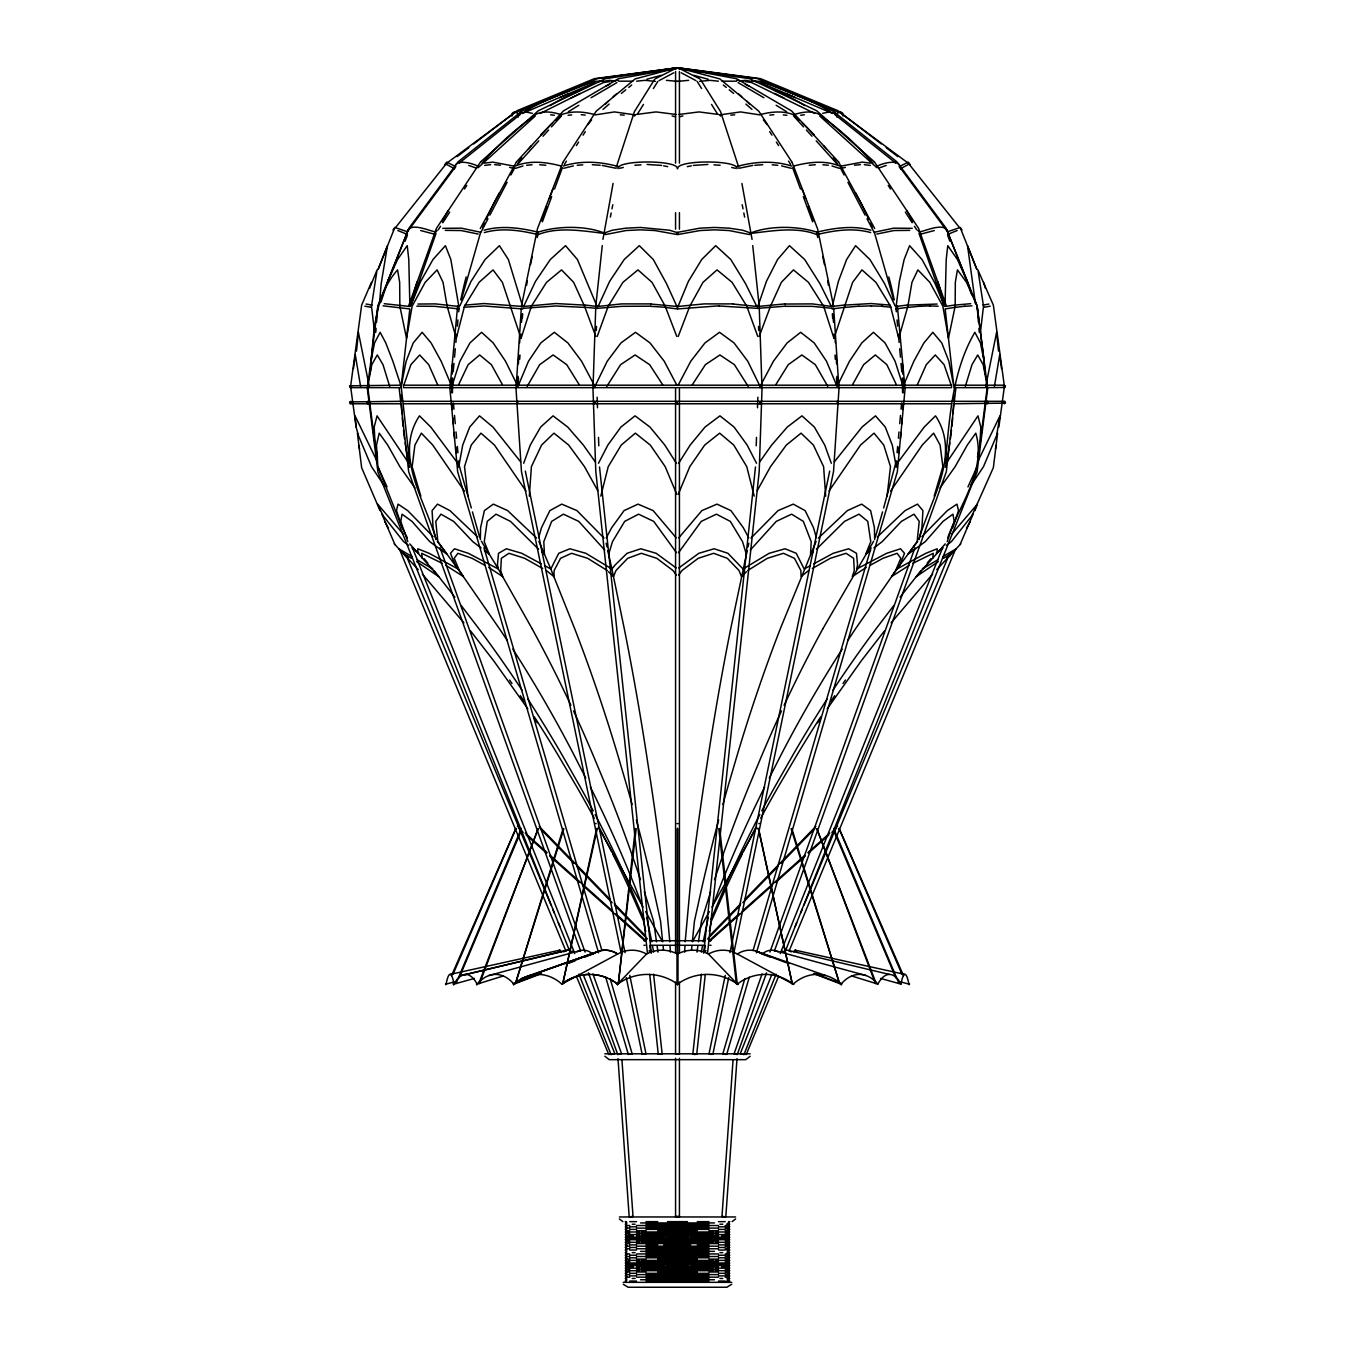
<?xml version="1.0" encoding="UTF-8"?>
<svg xmlns="http://www.w3.org/2000/svg" width="1355" height="1355" viewBox="0 0 1355 1355"><rect width="100%" height="100%" fill="white"/><g stroke="black" fill="none" stroke-linecap="round" stroke-linejoin="round"><path stroke-width="1.5" d="M945.079 303.672L946.213 259.499L947.772 245.678L957.443 259.499L968.097 283.551L971.704 294.713M480.348 539.544L480.585 527.722L484.396 510.615L493.356 504.128L507.651 510.615L536.597 538.071M353.469 368.628L355.315 354.959L360.582 386.412M938.338 561.614L916.285 576.586L937.084 553.297L937.22 548.775L925.871 553.297L896.925 569.015L855.513 628.805A1282.609 1110.778 -90 0 0 847.705 640.593M595.048 386.412L594.913 387.649L594.201 386.412M595.726 308.093L592.982 388.75L595.793 471.472L634.868 835.95M755.48 466.984L703.668 953.192M756.209 445.829L756.496 437.377M757.496 407.77L757.868 397.201M684.631 952.108L684.969 945.926M685.19 941.793L690.085 887.677A1233.152 319.17 90 0 1 703.533 787.052L708.513 754.43A1282.609 331.958 90 0 1 730.701 628.805L747.198 550.604M977.497 457.092L979.868 445.067L980.8 427.062L977.971 415.85L946.112 463.427M370.084 373.811C373.828 338.208 372.439 298.371 397.557 269.899L399.674 282.314L399.844 306.179L406.534 338.327L412.14 306.179L425.182 282.314L437.106 269.899L443.034 282.314L447.133 306.179L456.262 338.327L464.511 306.179L479.111 282.314L493.034 269.899L502.366 282.314L519.778 334.533M518.22 382.229L518.491 378.045M519.71 359.227L519.981 355.044M521.319 334.245L521.065 338.327L531.397 306.179L546.556 282.314L561.546 269.899L573.639 282.314L584.479 306.179L595.81 336.43M522.369 317.934L522.64 313.852M947.67 537.85C959.899 504.5 986.491 470.168 975.786 433.16L967.301 445.067L955.156 466.645L939.997 487.952M521.336 307.975L516.018 388.75L521.472 471.591L621.115 952.751M664.458 1237.149L625.197 1237.149M664.458 1265.553L625.197 1265.553M529.314 496.133L531.397 466.645L541.594 445.067L553.941 433.16L568.677 445.067L584.479 466.645L597.741 490.612M737.001 1058.678L725.823 1216.722L724.4 1216.705L721.978 1216.451L733.055 1059.932M375.758 332.297L376.08 328.283M376.571 322.253L377.859 306.179M379.451 303.706L381.195 283.551L387.462 245.678L378.062 269.526L394.102 229.351M597.555 308.381L584.361 307.246M584.598 305.112L555.804 303.537L522.928 306.518M452.435 392.628L452.638 378.045M453.197 371.778L453.976 363.411M454.535 357.144L455.297 348.777M455.873 342.51L456.635 334.245M457.38 326.081L457.939 319.966M458.684 311.802L459.057 307.737M883.68 507.973L896.333 460.954M897.078 452.672L897.654 446.473M898.399 438.19L898.975 431.974M899.737 423.692L900.482 415.409M901.058 409.193L901.617 402.977M902.566 392.628L902.362 378.045M457.651 305.807L449.928 388.75L457.651 471.692L598.588 952.87M843.081 116.056C844.317 112.634 839.71 110.466 837.441 113.312M996.687 435.074L999.956 415.85L977.819 461.462M971.925 515.747L993.351 467.712L997.602 433.16L983.51 466.645L970.739 485.734M691.507 950.041L691.914 945.926M692.337 941.793L694.438 921.18L701.822 887.677A1233.152 616.576 90 0 1 718.624 820.097M932.765 558.294L933.29 553.297L912.66 563.375M595.793 306.027L602.264 245.611M602.941 239.361L613.087 183.45M705.278 974.448L696.741 1054.173L694.793 1054.495L692.862 1053.936L701.416 974.177M707.53 953.463L719.674 840.151M720.132 835.95L759.207 471.472L762.018 388.75L759.274 308.093M409.735 309.77L401.165 386.412L409.735 463.037M636.189 828.701L618.337 983.696L635.326 828.532M945.265 463.037C949.635 418.475 951.803 371.964 974.855 332.297L980.444 342.934L984.12 361.226L984.916 373.811M955.783 388.75L946.315 471.777L774.416 950.956M887.068 496.133L890.489 466.645L883.782 445.067L874.043 433.16L860.527 445.067L829.074 490.933M980.427 332.297L983.51 306.179L977.92 269.899L993.351 305.112L1004.411 386.412L998.872 427.062M979.868 445.067L987.321 386.412L983.205 364.681L977.717 354.959L971.992 364.681L965.319 386.412M377.639 307.754L367.341 388.75L377.91 471.828L569.49 950.668M896.214 305.705L899.364 281.366L904.158 259.499L909.595 245.678L921.993 259.499L935.102 283.551L944.283 305.874M881.224 143.884L838.017 110.72L760.595 78.658L677.754 67.75L594.405 78.658L516.983 110.72L473.776 143.884M576.824 951.921A33.469 20.376 90 0 1 592.829 954.056A33.469 26.558 90 0 1 617.626 954.056A33.469 30.928 -90 0 1 646.504 954.056A33.469 33.181 -90 0 1 677.5 954.056A33.469 33.181 -90 0 1 708.496 954.056A33.469 30.928 -90 0 1 737.374 954.056L793.793 984.492L793.082 984.001A51.913 47.967 -90 0 0 737.374 984.103A51.913 51.473 -90 0 0 677.5 984.103A51.913 51.473 -90 0 0 617.626 984.103A51.913 47.967 90 0 0 561.834 984.103A51.913 41.192 90 0 0 513.918 984.103A51.913 31.605 90 0 0 477.146 984.103A51.913 19.868 90 0 0 454.044 984.103A51.913 6.775 90 0 0 446.151 984.103L454.281 981.918M696.995 952.108L697.893 945.926M698.486 941.793L701.45 921.18L710.664 891.624M994.418 386.412L999.685 354.959L1001.531 368.628M518.118 403.146L517.017 402.537L518.05 401.47M760.799 386.412L760.087 387.649L759.952 386.412M701.382 952.108L702.483 945.926M703.211 941.793L708.343 917.233M471.32 507.973L459.057 465.104L462.716 445.067L469.711 427.062L479.501 415.85L492.966 427.062L520.574 461.767M720.386 116.056L720.335 114.904M841.557 983.764L841.37 984.729L841.557 983.764L814.338 973.398M704.143 952.108L705.362 945.926M616.39 166.902L634.462 111.567L654.431 79.589M610.36 217.088L611.173 212.955M611.986 208.839L612.816 204.707M370.88 361.226L374.556 342.934L380.145 332.297L385.769 342.934L392.865 361.226L401.165 386.412L406.144 361.226L413.241 342.934L422.167 332.297L431.093 342.934L441.137 361.226L451.046 384.481M537.241 237.515L538.071 233.399M709.275 931.495L711.375 921.18L726.145 887.677A1233.152 1233.152 0 0 1 742.421 853.667M521.472 305.908L537.461 228.724L562.884 162.431M728.736 977.616L712.849 1054.292L709.935 1054.292L709.004 1053.834L725.247 975.363M729.955 952.65L829.683 471.083M733.885 952.751L833.528 471.591L838.982 388.75L833.664 307.975M985.729 386.412L996.602 332.297L998.5 351.064M597.284 828.701L562.765 983.611L596.657 828.447M948.094 233.483C947.043 221.339 927.769 230.096 919.96 231.857M748.011 546.912L748.841 543.22M961.999 229.977L960.187 227.454L947.738 231.688M678.008 823.62L676.992 823.62M910.391 164.87L908.307 162.126L899.11 166.682M596.2 823.62L595.523 823.417M832.461 305.705L838.372 281.366L846.638 259.499L855.598 245.678L869.893 259.499L884.527 283.551L895.062 305.874M995.434 448.996L996.433 445.067M600.79 496.133L608.243 466.645L621.234 445.067L635.36 433.16L650.298 445.067L665.203 466.645L676.738 494.287M909.256 984.729L909.51 983.764M461.361 299.692L480.314 233.399L487.969 218.782M875.228 537.562L882.562 511.919M538.663 537.579L541.492 527.722L549.876 510.615L561.749 504.128L576.959 510.615L603.991 538.071M749.281 977.226L726.687 1054.393L723.79 1054.173L722.859 1053.733L744.793 978.852M753.092 950.516L871.045 547.776M756.412 952.87L897.349 471.692L905.072 388.75L897.349 305.807M934.171 496.133L942.86 466.645L940.099 445.067L933.646 433.16L922.247 445.067L890.54 491.221M650.722 304.045L677.652 306.518M597.013 308.381L621.691 306.332L650.688 306.179M608.632 554.28L612.46 541.678L624.672 521.387L638.578 514.172L653.737 521.387L676.484 552.705M563.866 828.701L515.442 983.611L563.172 828.447M369.576 288.276L377.08 269.899L371.49 306.179L374.573 332.297M451.859 386.412L459.921 361.226L469.948 342.934L481.567 332.297L493.203 342.934L505.5 361.226L517.949 386.412L528.501 361.226L540.797 342.934L554.331 332.297L567.88 342.934L581.583 361.226L593.964 384.617M380.958 302.08L387.767 281.366L407.703 231.4L455.195 167.19M952.768 527.722L958.527 510.615L956.969 504.128L947.297 510.615L921.925 536.58M758.089 305.84L766.422 281.366L777.584 259.499L789.457 245.678L804.667 259.499L819.86 283.551L831.038 305.874M835.222 334.533L852.634 282.314L861.966 269.899L875.889 282.314L890.489 306.179L898.738 338.327L907.867 306.179L911.966 282.314L917.894 269.899L929.818 282.314L942.86 306.179L948.466 338.327L955.156 306.179L955.326 282.314L957.443 269.899L966.538 282.314L977.141 306.179L984.12 361.226M403.4 386.412L410.887 364.681L419.694 354.959L428.722 364.681L437.58 384.6M947.196 541.678L954.225 521.387L952.955 514.172L943.012 521.387L925.211 541.678L907.935 554.28L917.132 541.678L919.232 521.387L914.032 514.172L901.397 521.387L882.156 541.678L873.907 547.979M411.327 303.825L436.005 233.399M408.685 305.722L436.429 228.368L480.585 161.922M766.557 972.856L737.289 1054.461L734.037 1053.936L762.069 973.974M769.945 952.074L914.998 547.657M523.691 463.274L530.262 445.067L540.645 427.062L553.043 415.85L567.728 427.062L583.344 445.067L595.184 461.767M597.216 336.43L608.243 306.179L622.927 282.314L637.951 269.899L651.992 282.314L665.203 306.179L676.772 336.43M542.373 221.797L551.671 196.661M554.534 188.938L562.41 167.681M759.19 336.43L770.521 306.179L781.361 282.314L793.454 269.899L808.444 282.314L823.603 306.179L833.935 338.327L833.681 334.245M974.973 510.615L977.395 504.128L952.074 533.633M478.84 983.459L538.172 828.701L479.551 983.611M712.103 907.393L719.624 887.677A1233.152 1067.943 90 0 1 764.627 787.052M960.051 544.625L973.093 514.172L951.362 541.678L946.315 545.455M678.228 336.43L689.797 306.179L703.008 282.314L717.049 269.899L732.073 282.314L746.757 306.179L757.784 336.43M405.077 241.224L407.381 235.347M377.91 305.671L408.871 228.267L458.142 161.787L522.454 110.72L597.25 78.658L677.263 67.75L757.75 78.658L832.648 110.788L896.858 161.787L946.129 228.267L977.091 305.671M776.11 974.177L743.963 1054.495L740.237 1053.665L771.571 975.16M780.192 953.598L942.64 547.589M785.51 950.668L977.091 471.828L987.66 388.75L977.361 307.754M410.717 305.84L420.66 281.366L433.007 259.499L445.405 245.678L450.842 259.499L458.701 305.722M795.063 926.6L796.689 922.704M800.72 912.931L802.346 909.019M803.972 905.106L947.213 559.276M778.566 976.447L746.232 1054.512L743.404 1053.834M789.084 951.075L955.614 549.029M678.262 494.287L689.797 466.645L704.702 445.067L719.64 433.16L733.766 445.067L746.757 466.645L754.21 496.133M456.042 983.459L521.336 828.447M459.142 977.887L521.252 830.717M903.954 384.481L913.863 361.226L923.907 342.934L932.833 332.297L941.759 342.934L948.856 361.226L953.835 386.412L945.265 309.77M711.019 919.317L724.485 887.677M371.422 282.314L361.65 305.112L350.589 386.412L356.128 427.062L358.313 435.074M816.116 541.39L780.277 628.805A1282.609 641.305 -90 0 0 737.408 754.413L727.804 787.052A1233.152 616.576 90 0 0 722.876 804.48M451.52 975.617L515.832 828.447M453.129 974.025L516.018 828.532M917.42 384.6L926.278 364.681L935.306 354.959L944.113 364.681L951.6 386.412M387.767 281.366L397.557 259.499L407.228 245.678L408.787 259.499L409.871 305.722M967.944 486.919L977.141 466.645M459.904 305.84L471.049 281.366L485.107 259.499L499.402 245.678L508.362 259.499L522.454 305.722M598.402 305.84L609.631 281.366L624.215 259.499L639.323 245.678L653.279 259.499L666.474 283.551L677.5 307.737L688.391 281.366L701.721 259.499L715.677 245.678L730.785 259.499L745.487 283.551L756.53 305.874M523.928 305.84L535.496 281.366L550.333 259.499L565.543 245.678L577.416 259.499L596.827 305.874M458.668 384.6L468.136 364.681L479.67 354.959L491.391 364.681L502.4 384.6M595.793 384.617L607.243 361.226L620.963 342.934L635.495 332.297L650.027 342.934L664.221 361.226L676.552 384.617M677.652 308.94L719.099 305.824M598.487 463.274L607.853 445.067L620.912 427.062L635.055 415.85L649.977 427.062L664.814 445.067L676.45 463.427M769.234 778.143L781.276 754.43A1282.609 1110.778 -90 0 1 842.2 649.079M489.883 215.14L507.092 182.281M510.903 174.981L514.731 167.681M678.449 384.617L690.779 361.226L704.973 342.934L719.505 332.297L734.037 342.934L747.757 361.226L759.207 384.617M761.036 384.617L773.417 361.226L787.12 342.934L800.67 332.297L814.203 342.934L826.499 361.226L837.051 386.412L849.5 361.226L861.797 342.934L873.433 332.297L885.052 342.934L895.079 361.226L903.141 386.412M653.584 974.177L662.138 1053.936L658.259 1054.173L659.224 1053.733M606.244 537.85L611.681 527.722L624.062 510.615L638.019 504.128L653.127 510.615L676.23 537.85M480.297 228.521L516.306 162.143M629.753 975.363L645.996 1053.834L642.151 1054.292L643.1 1053.834M852.6 384.6L863.609 364.681L875.33 354.959L886.864 364.681L896.333 384.6M757.259 490.612L770.521 466.645L786.323 445.067L801.059 433.16L813.407 445.067L823.603 466.645L825.686 496.133M679.431 982.104L679.431 1054.055L675.569 1054.055L676.992 1053.614M836.95 401.47L837.983 402.537L836.882 403.146M692.862 941.031L709.343 911.644M712.442 906.122L756.734 827.143M822.841 628.805L873.653 541.187M966.522 528.145L970.366 521.387M527.18 386.412L539.663 364.681L553.145 354.959L566.746 364.681L579.229 384.752M736.341 983.611L737.188 983.459L736.341 983.611L718.811 828.701M564.425 164.395L566.441 161.11M775.771 384.752L788.254 364.681L801.855 354.959L815.337 364.681L827.82 386.412M637.951 113.244L643.473 104.42M653.398 88.532L657.802 81.469M610.207 978.852L632.141 1053.733L628.313 1054.393L629.262 1053.936M606.803 386.412L620.573 364.681L635.088 354.959L649.638 364.681L662.68 384.752M678.55 463.427L690.186 445.067L705.023 427.062L719.945 415.85L734.088 427.062L747.147 445.067L756.513 463.274M678.516 552.705L701.263 521.387L716.422 514.172L730.328 521.387L742.54 541.678L746.368 554.28M438.275 229.842L440.561 226.285M442.831 222.728L449.674 212.074M464.477 188.989L466.764 185.432M576.383 145.578L578.619 142.106M583.073 135.144L585.309 131.672M692.32 384.752L705.362 364.681L719.912 354.959L734.427 364.681L748.197 386.412M563.019 162.143L596.2 111.212L635.156 78.912L676.941 67.818M677.28 168.664C678.635 159.856 616.864 159.67 617.948 168.664M817.743 722.74L821.282 717.523M827.194 708.851L861.238 660.901L884.409 630.973M759.816 461.767L771.656 445.067L787.272 427.062L801.957 415.85L814.355 427.062L824.738 445.067L831.309 463.274M757.987 308.381L719.014 305.976M897.129 463.427L924.212 427.062L935.526 415.85C961.627 455.212 929.615 500.757 918.961 539.544L921.925 527.722L922.924 510.615L917.487 504.128L905.072 510.615L877.379 536.919M784.952 304.045L812.255 303.893L832.072 306.518M757.445 308.381L785.307 306.179M834.426 461.767L862.034 427.062L875.499 415.85L885.289 427.062L892.284 445.067L895.943 465.104M781.886 950.685L781.987 951.159M678.635 575.062L682.039 570.489L698.232 558.294L713.645 553.297L727.296 558.294L739 570.489L741.473 576.586L746.503 571.708M893.86 605.465L876.041 628.805A1282.609 1238.91 -90 0 0 832.766 690.474M678.77 537.85L701.873 510.615L716.981 504.128L730.938 510.615L743.319 527.722L748.756 537.85M917.742 541.187L896.925 569.015L899.94 564.781L904.513 553.297L900.516 548.775L886.678 553.297L856.648 569.015L857.546 564.781L856.479 553.297L848.637 548.775L833.223 553.297L813.745 563.832M900.093 597.149L921.044 570.54M370.118 403.146L369.271 403.773L370.322 403.146M395.406 227.725L446.625 163.278L514.223 113.109L592.982 81.571M592.931 973.974L621.505 1053.665L617.711 1054.461L618.642 1054.055M891.099 622.843L932.647 574.08M927.142 563.121L930.834 558.7M937.084 553.297L945.248 543.88M517.102 164.937L538.782 140.852M634.665 114.904L634.614 116.056M832.715 308.381L812.17 306.332L785.206 306.332M434.938 232.891L437.14 230.435M542.999 136.211L548.64 130.012M551.468 126.913L561.326 116.056M751.009 538.071L778.041 510.615L793.251 504.128L805.124 510.615L813.508 527.722L816.337 537.579M516.424 161.922L563.409 110.958L618.405 78.725L676.975 68.309A1.931 0.965 -81.4 0 1 678.33 68.309A1.931 1.355 79.5 0 0 676.416 68.309A1.931 1.66 -75.2 0 1 679.007 68.699A1.931 1.846 63 0 0 675.857 68.699M936.796 569.625L960.729 543.88M750.28 550.079L776.263 521.387L791.591 514.172L803.346 521.387L811.205 541.678L810.544 554.28L813.474 551.756M947.314 558.294L951.989 553.297L943.503 558.294M737.052 168.664C738.136 159.67 676.365 159.856 677.72 168.664M646.504 954.056L617.626 984.103A51.913 47.967 -90 0 0 610.8 979.699M664.306 1224.869L664.373 1223.667M664.373 1227.376L664.373 1226.258M664.373 1228.833L664.373 1229.95M664.373 1231.424L664.373 1232.542M664.373 1233.998L664.373 1235.116M664.373 1241.756L664.373 1242.874M664.373 1244.33L664.373 1245.448M664.373 1246.922L664.373 1248.04M664.306 1250.699L664.373 1249.496M664.373 1253.206L664.373 1252.088M664.373 1254.662L664.373 1255.78M664.373 1257.254L664.373 1258.372M664.373 1259.828L664.373 1260.946M664.373 1267.586L664.373 1268.703M664.373 1270.16L664.373 1271.278M664.373 1272.735L664.373 1273.869M664.306 1276.529L664.373 1275.326M664.373 1279.018L664.373 1277.901M664.373 1280.492L664.373 1281.61M727.076 1224.784L727.076 1223.667M727.076 1227.376L727.076 1226.258M727.076 1229.95L727.076 1228.833M727.076 1242.874L726.771 1241.671M727.076 1245.448L726.771 1244.246M727.076 1248.04L727.076 1246.922M727.076 1250.614L727.076 1249.496M727.076 1253.206L727.076 1252.088M727.076 1255.78L727.076 1254.662M727.076 1258.372L727.076 1257.254M727.076 1268.703L726.771 1267.484M727.076 1271.278L726.771 1270.075M727.076 1273.869L727.076 1272.735M727.076 1276.444L727.076 1275.326M727.076 1279.018L727.076 1277.901M727.076 1281.61L727.076 1280.492M709.834 935.509L740.745 903.683M745.165 899.127L815.829 826.398M707.53 939.032L739.915 905.699M742.862 902.667L778.193 866.302M781.141 863.271L814.999 828.413M351.639 387.039L349.98 387.479L349.539 385.802L401.165 385.193M351.639 403.146L349.98 403.604L349.539 401.927L401.165 401.317M1003.361 401.927L1005.02 401.47L1005.461 403.146L953.835 403.773M722.859 1053.733L724.298 1053.665M368.729 403.146C366.07 405.687 366.07 399.386 368.729 401.927M986.271 401.927C988.93 399.386 988.93 405.687 986.271 403.146M898.958 983.459L833.664 828.447M844.622 305.112L871.096 303.537L889.998 305.112M832.122 308.94L845.164 307.246M818.403 538.071L847.349 510.615L861.645 504.128L870.604 510.615L874.415 527.722L874.653 539.544M520.388 113.159L517.695 115.48L518.254 117.055M478.146 167.681L535.225 116.056M709.444 940.37L739.136 913.897M742.269 911.119L804.785 855.378M807.919 852.6L829.802 833.088M834.494 828.904L837.61 826.127M709.952 940.946L772.486 885.221M775.602 882.427L805.31 855.954M808.427 853.176L828.752 835.053M831.868 832.275L836.56 828.091M513.443 983.764L513.63 984.729L513.443 983.764L540.662 973.398M480.703 161.787L538.274 110.788L605.312 78.725L677.28 67.75M757.716 828.701L758.58 828.532L792.235 983.611L758.343 828.447M791.557 983.611L792.421 983.459M603.009 109.399L609.123 104.081M816.388 549.232L844.521 521.387L859.002 514.172L867.776 521.387L870.757 541.678L865.659 554.28L870.604 550.503M927.159 564.781L922.23 569.015L938.168 559.564M836.746 117.055L837.305 115.48L834.612 113.159M650.637 306.332L665.254 307.246M621.352 93.427L625.79 89.82M628.737 87.414L631.701 85.009M678.804 567.965L698.841 553.297L714.187 548.775L727.923 553.297L743.082 569.015L769.166 553.297L785.07 548.775L796.249 553.297L804.176 569.015L810.409 565.628M808.715 570.489L801.093 576.586L800.856 570.489L794.453 558.294L783.444 553.297L767.37 558.294L747.774 570.489M459.362 162.956L520.439 114.328M900.465 168.664C900.736 158.247 883.07 162.956 877.125 166.191M947.094 557.125L956.207 548.775L943.148 556.431M750.145 1056.256L745.775 1059.661L609.225 1059.661L604.855 1056.256M732.123 1221.651L735.613 1218.924M457.143 156.638L468.779 147.712M733.207 304.045L757.581 306.518M936.203 553.026L942.945 547.979M578.89 974.177L611.037 1054.495L611.969 1054.173M611.105 1054.512L614.814 1053.614L583.429 975.16M900.567 168.664L908.46 164.446M791.134 828.701L839.558 983.611L791.828 828.447M568.338 111.737L578.839 105.284M591.085 97.746L616.915 82.604M679.431 1058.289L679.431 1216.587L675.569 1216.587L676.992 1216.451M731.734 1284.286L726.856 1287.25L628.144 1287.25L623.266 1284.286M845.029 307.399L858.968 306.179M649.062 950.685L649.553 951.413M909.103 565.408L891.59 576.586L895.689 570.489L900.804 558.294L897.145 553.297L882.952 558.294L869.978 565.408M678.787 1252.223L683.953 1249.259M812.323 568.456L830.378 558.294L846.045 553.297L853.633 558.294L854.294 570.489L852.295 576.586L866.268 567.44M659.021 80.639L673.808 72.78M534.531 115.056C542.068 110.483 551.891 111.72 559.886 114.328M655.075 78.912L676.501 68.004M875.449 983.611L816.828 828.701L876.16 983.459M570.862 98.153L603.297 82.604L609.869 81.571M540.323 113.413L580.245 93.427M907.46 305.112L937.084 304.045M896.095 308.94L908.29 307.246M559.734 97.628L594.726 82.604M838.982 828.532L901.871 974.025M522.369 113.481L569.032 93.427M947.518 234.432L957.155 230.536M858.697 306.332L871.519 305.824M617.999 1058.678L629.177 1216.722L630.6 1216.705L633.022 1216.451L621.945 1059.932M907.986 307.399L920.248 306.179M565.95 963.778L599.012 951.176M513.918 984.103L541.526 973.584M569.151 963.066L575.062 960.814M584.937 957.053L592.829 954.056A33.469 26.558 -90 0 1 596.776 951.921L521.302 978.801L600.942 950.617L529.415 975.515M560.682 115.056C571.166 110.585 583.361 111.55 594.1 114.464M878.514 168.189L886.221 165.412M795.114 114.328C803.109 111.72 812.932 110.483 820.469 115.056M537.867 232.23C558.48 225.455 587.24 225.692 605.363 233.483C585.377 231.468 559.446 226.133 538.274 234.55M736.663 166.58C754.549 161.516 773.942 160.364 791.811 166.072M954.631 305.112L970.756 303.689M945.163 308.94L955.665 307.246M562.579 983.459L563.443 983.611M871.146 305.976L882.325 306.179M919.859 306.332L930.343 305.824M442.78 228.334L461.31 228.165L480.585 232.23M515.29 166.072C529.991 160.009 546.421 162.075 561.377 166.072M515.645 168.308L522.979 165.988M919.622 234.432L934.306 230.536M477.146 984.103L503.332 975.956M955.241 307.399L964.997 306.179M595.082 114.904L614.493 111.923L635.292 114.904M822.688 113.312L829.633 111.923L835.239 113.312M760.9 114.464C771.639 111.55 783.834 110.585 794.318 115.056M938.168 306.179L929.869 305.976M971.942 305.824L964.489 306.332M454.044 984.103L474.385 978.429M726.771 1232.627L727.076 1231.424M726.771 1235.201L727.076 1233.998M726.771 1261.031L727.076 1259.828M646.894 79.234L661.172 75.304M982.9 305.112L988.896 304.045M984.103 307.246L990.132 306.179M489.036 975.515L580.025 950.617M1003.801 385.362L1005.461 385.802L1005.02 387.479L987.456 387.649M890.963 307.246L881.868 306.332M626.806 1223.497L625.841 1222.938L626.806 1222.379M626.806 1226.089L625.841 1225.53L626.806 1224.954M626.806 1228.663L625.841 1228.104L626.806 1227.545M626.806 1231.238L625.841 1230.679L626.806 1230.12M626.806 1233.829L625.841 1233.27L626.806 1232.711M626.806 1236.404L625.841 1235.845L626.806 1235.286M626.806 1238.995L625.841 1238.436L626.806 1237.877M626.806 1241.57L625.841 1241.011L626.806 1240.452M626.806 1244.161L625.841 1243.602L626.806 1243.043M626.806 1246.736L625.841 1246.177L626.806 1245.618M626.806 1249.327L625.841 1248.768L626.806 1248.209M728.194 1222.379L729.159 1222.938L728.194 1223.497M626.806 1251.901L625.841 1251.342L626.806 1250.784M728.194 1224.954L729.159 1225.53L728.194 1226.089M626.806 1254.493L625.841 1253.934L626.806 1253.375M728.194 1227.545L729.159 1228.104L728.194 1228.663M626.806 1257.067L625.841 1256.508L626.806 1255.949M728.194 1230.12L729.159 1230.679L728.194 1231.238M626.806 1259.659L625.841 1259.1L626.806 1258.541M728.194 1232.711L729.159 1233.27L728.194 1233.829M626.806 1262.233L625.841 1261.674L626.806 1261.115M728.194 1235.286L729.159 1235.845L728.194 1236.404M626.806 1264.825L625.841 1264.266L626.806 1263.707M728.194 1237.877L729.159 1238.436L728.194 1238.995M626.806 1267.399L625.841 1266.84L626.806 1266.281M728.194 1240.452L729.159 1241.011L728.194 1241.57M626.806 1269.991L625.841 1269.432L626.806 1268.873M728.194 1243.043L729.159 1243.602L728.194 1244.161M626.806 1272.565L625.841 1272.006L626.806 1271.447M728.194 1245.618L729.159 1246.177L728.194 1246.736M626.806 1275.157L625.841 1274.598L626.806 1274.039M728.194 1248.209L729.159 1248.768L728.194 1249.327M626.806 1277.731L625.841 1277.172L626.806 1276.613M728.194 1250.784L729.159 1251.342L728.194 1251.901M626.806 1280.323L625.841 1279.764L626.806 1279.205M728.194 1253.375L729.159 1253.934L728.194 1254.493M728.194 1255.949L729.159 1256.508L728.194 1257.067M728.194 1258.541L729.159 1259.1L728.194 1259.659M728.194 1261.115L729.159 1261.674L728.194 1262.233M728.194 1263.707L729.159 1264.266L728.194 1264.825M728.194 1266.281L729.159 1266.84L728.194 1267.399M728.194 1268.873L729.159 1269.432L728.194 1269.991M728.194 1271.447L729.159 1272.006L728.194 1272.565M728.194 1274.039L729.159 1274.598L728.194 1275.157M728.194 1276.613L729.159 1277.172L728.194 1277.731M728.194 1279.205L729.159 1279.764L728.194 1280.323M841.184 166.072L862.187 162.126L870.367 163.125M841.76 168.308L845.401 167.343M636.342 114.464L656.006 111.923L676.077 114.464M874.415 232.23L893.69 228.165L912.22 228.334M876.837 234.059L893.944 230.536L909.696 230.367M719.708 114.904L740.508 111.923L759.918 114.904M594.693 81.385L601.806 81.029M678.923 114.464L698.994 111.923L718.658 114.464M679.516 116.767L682.886 115.92M617.812 983.459L618.659 983.611M519.761 113.312L525.367 111.923L532.312 113.312M563.189 166.072C581.058 160.364 600.451 161.516 618.337 166.58M563.663 168.308L573.402 165.903M611.596 1053.834L608.768 1054.512L576.434 976.447M816.642 232.23C834.274 227.962 853.176 225.184 870.926 230.231M817.217 234.55C834.595 230.35 853.21 227.589 870.706 232.586M565.746 950.617L461.513 975.515L567.813 950.177M484.074 230.231C501.824 225.184 520.726 227.962 538.358 232.23M484.294 232.586C501.79 227.589 520.405 230.35 537.783 234.55M721.978 1216.451L722.96 1216.451M753.194 81.029L760.307 81.385M793.624 166.072C808.579 162.075 825.009 160.009 839.71 166.072M450.097 974.414L559.784 950.177M619.455 168.308L623.283 167.478M738.831 168.308L752.855 165.412M687.307 166.648L691.372 165.835M584.361 307.399L555.77 305.976L522.285 308.381M611.918 81.249L618.066 80.267M603.212 81.385L609.869 80.335L615.204 81.131M944.926 306.518L955.055 304.977M739.796 81.131L745.131 80.335L751.788 81.385M597.42 306.518L621.589 303.893L650.773 303.893M598.741 81.571L602.89 80.995M895.807 306.518L907.748 304.977M800.67 115.26L804.413 114.785M677.348 306.518L704.227 303.893L733.411 303.893M523.199 306.518L483.904 303.537L465.002 305.112M522.878 308.94L483.854 305.976L464.037 307.246M484.633 163.125L492.813 162.126L513.816 166.072M484.684 165.412L490.679 164.683M618.574 81.181L632.921 81.181M757.293 306.518L785.053 303.893M831.801 306.518L844.775 304.977M722.08 81.181L736.426 81.181M568.05 115.294L571.725 114.904M636.613 81.181L644.878 80.335L655.43 81.385M769.826 115.107L773.79 114.701M854.599 165.225L860.374 164.633M699.57 81.385L710.122 80.335L718.387 81.181M630.702 1053.665L632.141 1053.733M677.381 81.385L688.628 80.335M526.621 165.259L532.058 164.768M445.304 230.367L461.056 230.536L478.163 234.059M730.802 115.158L734.698 114.819M809.206 165.259L815.27 164.768M577.213 165.276L582.785 164.853M754.82 165.276L762.713 164.717M634.885 165.276L641 164.853M693.404 165.412L707.903 164.446M459.193 306.518L435.294 303.893L417.916 304.045M458.905 308.94L435.141 306.332L416.832 306.179M632.04 1216.451L633.022 1216.451M403.4 385.193L951.6 385.193M953.835 385.193L1004.411 385.193M350.589 387.649L367.544 387.649M369.034 387.649L401.165 387.649M403.4 387.649L951.6 387.649M953.835 387.649L985.966 387.649M403.4 401.317L951.6 401.317M953.835 401.317L1004.411 401.317M350.589 403.773L401.165 403.773M403.4 403.773L951.6 403.773M643.964 940.709L645.115 940.709M650.231 940.709L704.769 940.709M709.885 940.709L711.036 940.709M643.964 945.282L645.115 945.282M650.231 945.282L704.769 945.282M709.885 945.282L711.036 945.282M604.855 1053.8L750.145 1053.8M619.387 1216.959L735.613 1216.959M625.197 1221.651L626.281 1221.651M629.77 1221.651L636.511 1221.651M646.047 1221.651L657.734 1221.651M667.524 1221.651L687.476 1221.651M697.266 1221.651L708.953 1221.651M718.489 1221.651L725.23 1221.651M728.719 1221.651L729.803 1221.651M640.525 1222.938L714.475 1222.938M625.197 1224.226L626.281 1224.226M632.209 1224.226L635.088 1224.226M646.047 1224.226L708.953 1224.226M719.912 1224.226L722.791 1224.226M728.719 1224.226L729.803 1224.226M626.281 1225.53L629.77 1225.53M636.511 1225.53L718.489 1225.53M725.23 1225.53L728.719 1225.53M625.197 1226.817L626.281 1226.817M629.77 1226.817L636.511 1226.817M646.047 1226.817L708.953 1226.817M718.489 1226.817L725.23 1226.817M728.719 1226.817L729.803 1226.817M626.281 1228.104L629.77 1228.104M636.511 1228.104L718.489 1228.104M725.23 1228.104L728.719 1228.104M625.197 1229.392L626.281 1229.392M629.77 1229.392L636.511 1229.392M646.047 1229.392L708.953 1229.392M718.489 1229.392L725.23 1229.392M728.719 1229.392L729.803 1229.392M626.281 1230.679L629.77 1230.679M636.511 1230.679L646.047 1230.679M657.734 1230.679L697.266 1230.679M708.953 1230.679L718.489 1230.679M725.23 1230.679L728.719 1230.679M625.197 1231.983L626.281 1231.983M628.229 1231.983L639.797 1231.983M641.423 1231.983L713.577 1231.983M715.203 1231.983L726.771 1231.983M728.719 1231.983L729.803 1231.983M626.281 1233.27L629.77 1233.27M636.511 1233.27L718.489 1233.27M725.23 1233.27L728.719 1233.27M625.197 1234.557L626.281 1234.557M628.229 1234.557L639.797 1234.557M641.423 1234.557L713.577 1234.557M715.203 1234.557L726.771 1234.557M728.719 1234.557L729.803 1234.557M626.281 1235.845L633.327 1235.845M636.511 1235.845L718.489 1235.845M721.673 1235.845L728.719 1235.845M665.915 1237.149L689.085 1237.149M690.694 1237.149L729.803 1237.149M626.281 1238.436L728.719 1238.436M625.197 1239.723L729.803 1239.723M626.281 1241.011L629.77 1241.011M636.511 1241.011L718.489 1241.011M725.23 1241.011L728.719 1241.011M625.197 1242.315L626.281 1242.315M628.229 1242.315L639.797 1242.315M641.423 1242.315L713.577 1242.315M715.203 1242.315L726.771 1242.315M728.719 1242.315L729.803 1242.315M626.281 1243.602L629.77 1243.602M636.511 1243.602L718.489 1243.602M725.23 1243.602L728.719 1243.602M625.197 1244.889L626.281 1244.889M629.77 1244.889L636.511 1244.889M646.047 1244.889L657.734 1244.889M664.306 1244.889L690.694 1244.889M697.266 1244.889L708.953 1244.889M718.489 1244.889L725.23 1244.889M728.719 1244.889L729.803 1244.889M626.281 1246.177L629.77 1246.177M636.511 1246.177L718.489 1246.177M725.23 1246.177L728.719 1246.177M625.197 1247.481L626.281 1247.481M629.77 1247.481L636.511 1247.481M646.047 1247.481L708.953 1247.481M718.489 1247.481L725.23 1247.481M728.719 1247.481L729.803 1247.481M626.281 1248.768L629.77 1248.768M636.511 1248.768L718.489 1248.768M725.23 1248.768L728.719 1248.768M625.197 1250.055L626.281 1250.055M629.77 1250.055L636.511 1250.055M646.047 1250.055L708.953 1250.055M718.489 1250.055L725.23 1250.055M728.719 1250.055L729.803 1250.055M640.525 1251.342L714.475 1251.342M625.197 1252.647L626.281 1252.647M632.209 1252.647L635.088 1252.647M646.047 1252.647L708.953 1252.647M719.912 1252.647L722.791 1252.647M728.719 1252.647L729.803 1252.647M626.281 1253.934L629.77 1253.934M636.511 1253.934L718.489 1253.934M725.23 1253.934L728.719 1253.934M625.197 1255.221L626.281 1255.221M629.77 1255.221L636.511 1255.221M646.047 1255.221L708.953 1255.221M718.489 1255.221L725.23 1255.221M728.719 1255.221L729.803 1255.221M626.281 1256.508L629.77 1256.508M636.511 1256.508L718.489 1256.508M725.23 1256.508L728.719 1256.508M625.197 1257.813L626.281 1257.813M629.77 1257.813L636.511 1257.813M646.047 1257.813L708.953 1257.813M718.489 1257.813L725.23 1257.813M728.719 1257.813L729.803 1257.813M626.281 1259.1L629.77 1259.1M636.511 1259.1L646.047 1259.1M657.734 1259.1L697.266 1259.1M708.953 1259.1L718.489 1259.1M725.23 1259.1L728.719 1259.1M625.197 1260.387L626.281 1260.387M628.229 1260.387L639.797 1260.387M641.423 1260.387L713.577 1260.387M715.203 1260.387L726.771 1260.387M728.719 1260.387L729.803 1260.387M626.281 1261.674L629.77 1261.674M636.511 1261.674L718.489 1261.674M725.23 1261.674L728.719 1261.674M625.197 1262.979L729.803 1262.979M626.281 1264.266L728.719 1264.266M665.915 1265.553L689.085 1265.553M690.694 1265.553L729.803 1265.553M626.281 1266.84L633.327 1266.84M636.511 1266.84L718.489 1266.84M721.673 1266.84L728.719 1266.84M625.197 1268.145L626.281 1268.145M628.229 1268.145L639.797 1268.145M641.423 1268.145L713.577 1268.145M715.203 1268.145L726.771 1268.145M728.719 1268.145L729.803 1268.145M626.281 1269.432L629.77 1269.432M636.511 1269.432L718.489 1269.432M725.23 1269.432L728.719 1269.432M625.197 1270.719L626.281 1270.719M628.229 1270.719L639.797 1270.719M641.423 1270.719L713.577 1270.719M715.203 1270.719L726.771 1270.719M728.719 1270.719L729.803 1270.719M626.281 1272.006L629.77 1272.006M636.511 1272.006L646.047 1272.006M657.734 1272.006L697.266 1272.006M708.953 1272.006L718.489 1272.006M725.23 1272.006L728.719 1272.006M625.197 1273.31L626.281 1273.31M629.77 1273.31L636.511 1273.31M646.047 1273.31L708.953 1273.31M718.489 1273.31L725.23 1273.31M728.719 1273.31L729.803 1273.31M626.281 1274.598L629.77 1274.598M636.511 1274.598L718.489 1274.598M725.23 1274.598L728.719 1274.598M625.197 1275.885L626.281 1275.885M629.77 1275.885L636.511 1275.885M646.047 1275.885L708.953 1275.885M718.489 1275.885L725.23 1275.885M728.719 1275.885L729.803 1275.885M626.281 1277.172L629.77 1277.172M636.511 1277.172L718.489 1277.172M725.23 1277.172L728.719 1277.172M625.197 1278.459L626.281 1278.459M632.209 1278.459L635.088 1278.459M646.047 1278.459L708.953 1278.459M719.912 1278.459L722.791 1278.459M728.719 1278.459L729.803 1278.459M640.525 1279.764L714.475 1279.764M625.197 1281.051L626.281 1281.051M629.77 1281.051L636.511 1281.051M646.047 1281.051L708.953 1281.051M718.489 1281.051L725.23 1281.051M728.719 1281.051L729.803 1281.051M623.266 1282.338L731.734 1282.338M678.008 1216.451L679.431 1216.587M410.074 306.518L384.244 303.689M409.837 308.94L383.059 305.824M647.097 164.446L661.596 165.412M714 164.853L720.115 165.276M592.287 164.717L600.18 165.276M772.215 164.853L777.787 165.276M539.73 164.768L545.794 165.259M620.302 114.819L624.198 115.158M822.942 164.768L828.379 165.259M666.372 80.335L677.619 81.385M678.008 1053.614L679.431 1054.055M581.21 114.701L585.174 115.107M494.626 164.633L500.401 165.225M783.275 114.904L786.95 115.294M584.615 304.977L597.707 306.518M864.321 164.683L870.317 165.412M665.085 307.399L677.348 308.94M550.587 114.785L554.331 115.26M752.11 80.995L756.259 81.571M679.143 68.699A1.931 1.846 -63 0 0 675.925 68.699A1.931 1.66 75.2 0 1 678.601 68.309A1.931 1.355 -79.5 0 0 676.653 68.309A1.931 0.965 81.4 0 1 678.025 68.309L749.688 78.725L816.726 110.788L874.297 161.787M745.131 81.571L751.703 82.604L814.677 113.413M736.934 80.267L743.082 81.249M677.669 67.75L736.595 78.725L791.591 110.958L838.576 161.922M663.628 165.835L667.693 166.648M602.145 165.412L616.169 168.308M731.717 167.478L735.545 168.308M795.216 950.177L904.903 974.414M420.694 230.536L435.378 234.432M446.54 164.446L454.433 168.664M789.254 950.617L889.405 974.414M695.776 1053.733L696.741 1054.173M397.845 230.536L407.482 234.432M781.598 165.903L791.337 168.308M672.114 115.92L675.484 116.767M678.059 67.818L719.844 78.912L758.8 111.212L791.981 162.143M468.779 165.412L476.486 168.189M509.599 167.343L513.24 168.308M366.104 304.045L372.1 305.112M364.868 306.179L370.897 307.246M900.719 981.918L908.849 984.103A51.913 6.775 -90 0 0 900.956 984.103A51.913 19.868 -90 0 0 877.854 984.103A51.913 31.605 -90 0 0 841.082 984.103A51.913 41.192 -90 0 0 793.166 984.103M1004.411 387.649L1003.361 387.039M1004.411 403.773L1003.361 403.146M350.589 401.317L351.639 401.927M774.975 950.617L865.964 975.515M693.828 75.304L708.106 79.234M726.466 1263.538L727.076 1262.42M880.615 978.429L900.956 984.103M711.9 1053.834L712.849 1054.292M743.031 1054.173L743.963 1054.495M736.358 1054.055L737.289 1054.461M725.738 1053.936L726.687 1054.393M851.668 975.956L877.854 984.103M832.021 165.988L839.355 168.308M435.04 231.857C427.232 230.096 407.957 221.339 406.907 233.483M817.133 232.23C796.52 225.455 767.76 225.692 749.637 233.483C769.623 231.468 795.554 226.133 816.726 234.55M758.224 951.921L825.585 975.515M477.875 166.191C471.93 162.956 454.264 158.247 454.535 168.664M755.988 951.176L789.05 963.778M737.374 954.056A33.469 26.558 -90 0 1 762.171 954.056L770.063 957.053M813.474 973.584L841.082 984.103M762.018 81.571L840.778 113.109L908.375 163.278L959.594 227.725M760.274 82.604L832.631 113.481M407.262 231.688L394.813 227.454L393.001 229.977M785.968 93.427L795.266 97.628M517.559 113.312C515.29 110.466 510.683 112.634 511.919 116.056M774.755 93.427L784.139 98.153M678.499 68.004L699.925 78.912M681.192 72.78L695.979 80.639M541.255 563.832L521.777 553.297L506.363 548.775L498.521 553.297L497.454 564.781L498.352 569.015L532.159 628.805M544.591 565.628L550.824 569.015L574.723 628.805A1282.609 641.305 -90 0 1 617.592 754.413L627.196 787.052A1233.152 616.576 90 0 1 632.124 804.48M485.022 565.408L472.048 558.294L457.855 553.297L454.196 558.294L459.311 570.489L463.41 576.586L445.897 565.408M488.732 567.44L502.705 576.586L500.706 570.489L501.367 558.294L508.955 553.297L524.622 558.294L542.678 568.456M442.34 563.375L421.71 553.297L422.235 558.294M738.085 82.604L763.915 97.746M705.938 950.685L705.447 951.413M403.011 553.297L411.497 558.294M759.477 823.417L758.8 823.62M776.161 105.284L786.662 111.737M607.226 570.489L587.63 558.294L571.556 553.297L560.547 558.294L554.144 570.489L553.907 576.586L546.285 570.489M411.852 556.431L398.793 548.775L407.686 558.294M416.832 559.564L432.77 569.015L427.841 564.781M416.663 561.614L438.715 576.586L409.752 543.88M455.89 166.682L446.693 162.126L444.609 164.87M408.685 545.455L403.638 541.678L381.907 514.172L394.949 544.625M412.056 547.979L418.797 553.026M481.093 547.979L472.844 541.678L453.603 521.387L440.968 514.172L435.768 521.387L437.868 541.678L447.065 554.28L429.789 541.678L411.988 521.387L402.045 514.172L400.775 521.387L407.804 541.678M484.396 550.503L489.341 554.28L484.243 541.678L487.224 521.387L495.998 514.172L510.479 521.387L538.613 549.232M886.221 147.712L897.857 156.638M619.387 1218.924L622.877 1221.651M403.028 553.297L407.906 557.125M834.561 114.328L895.638 162.956M676.196 567.965L656.159 553.297L640.813 548.775L627.077 553.297L615.305 564.781L611.918 569.015L624.299 628.805A1282.609 331.958 -90 0 1 646.487 754.413L651.467 787.052A1233.152 319.17 90 0 1 664.915 887.677L669.81 941.793M723.299 85.009L726.263 87.414M729.21 89.82L733.648 93.427M541.526 551.756L544.456 554.28L543.795 541.678L551.654 521.387L563.409 514.172L578.737 521.387L604.72 550.079M745.877 104.081L751.991 109.399M517.39 826.127L520.506 828.904M525.198 833.088L547.081 852.6M550.215 855.378L612.731 911.119M615.864 913.897L645.556 940.37M518.44 828.091L523.132 832.275M526.248 835.053L546.573 853.176M549.69 855.954L579.398 882.427M582.515 885.221L645.048 940.946M819.775 116.056L876.854 167.681M477.621 536.919L449.928 510.615L437.513 504.128L432.076 510.615L433.075 527.722L436.039 539.544C425.385 500.757 393.373 455.212 419.474 415.85L430.788 427.062L457.871 463.427M608.497 571.708L613.527 576.586L616 570.489L627.704 558.294L641.355 553.297L656.769 558.294L672.961 570.489L676.365 575.062M433.075 536.58L407.703 510.615L398.031 504.128L396.473 510.615L402.232 527.722L407.33 537.85M984.679 403.146L985.729 403.773L984.882 403.146M539.171 826.398L609.835 899.127M614.255 903.683L645.166 935.509M540.001 828.413L573.859 863.271M576.807 866.302L612.138 902.667M615.085 905.699L647.47 939.032M708.496 954.056L737.374 984.103M394.271 543.88L418.204 569.625M917.86 230.435L920.062 232.891M793.674 116.056L803.532 126.913M806.361 130.012L812.001 136.211M816.218 140.852L837.898 164.937M402.926 533.633L377.605 504.128L383.075 515.747M422.354 574.08L463.901 622.843M424.166 558.7L427.858 563.121M433.956 570.54L454.907 597.149M470.591 630.973L493.762 660.901L527.806 708.851M437.259 541.187L458.075 569.015L499.487 628.805A1282.609 1110.778 -90 0 1 507.295 640.593M461.14 605.465L478.959 628.805A1282.609 1238.91 -90 0 1 522.234 690.474M573.114 950.685L573.013 951.159M899.805 167.19L947.297 231.4L968.097 283.551M415.003 487.952L399.844 466.645L387.699 445.067L379.214 433.16L376.487 445.067L377.859 466.645L402.232 527.722M464.46 491.221L432.753 445.067L421.354 433.16L414.901 445.067L412.14 466.645L420.829 496.133M533.718 717.523L537.258 722.74M384.261 485.734L371.49 466.645L357.398 433.16L361.65 467.712L380.027 510.615M874.415 161.922L918.571 228.368L946.315 305.722M525.926 490.933L494.473 445.067L480.957 433.16L471.218 445.067L464.511 466.645L467.932 496.133M888.236 185.432L890.523 188.989M905.326 212.074L912.169 222.728M914.439 226.285L916.725 229.842M769.691 131.672L771.927 135.144M776.381 142.106L778.617 145.578M408.888 463.427L377.029 415.85L374.2 427.062L375.132 445.067L377.503 457.092M700.569 79.589L720.538 111.567L738.611 166.902M697.198 81.469L701.602 88.532M711.527 104.42L717.049 113.244M788.559 161.11L790.575 164.395M481.347 541.187L498.352 569.015L468.322 553.297L454.484 548.775L450.487 553.297L455.06 564.781L458.075 569.015L429.129 553.297L417.78 548.775L417.916 553.297M384.634 521.387L388.479 528.145M598.266 827.143L642.558 906.122M645.658 911.644L662.138 941.031M838.694 162.143L874.703 228.521M377.181 461.462L355.044 415.85L356.128 427.062M840.269 167.681L844.097 174.981M847.908 182.281L865.117 215.14M867.031 218.782L874.686 233.399L893.639 299.692M585.766 778.143L573.724 754.43A1282.609 1110.778 -90 0 0 512.8 649.079M377.859 466.645L387.056 486.919M839.168 828.447L903.48 975.617M538.884 541.39L550.824 569.015L558.751 553.297L569.93 548.775L585.834 553.297L611.918 569.015L607.802 550.604M960.898 229.351L976.938 269.526L967.538 245.678L975.431 303.672M630.515 887.677L643.981 919.317M833.748 830.717L895.858 977.887M407.787 559.276L551.028 905.106M552.654 909.019L554.28 912.931M558.311 922.704L559.937 926.6M399.386 549.029L565.916 951.075M412.36 547.589L574.808 953.598M947.619 235.347L949.923 241.224M792.116 162.431L817.539 228.724L833.528 305.908M642.897 907.393L635.376 887.677A1233.152 1067.943 90 0 0 590.374 787.052M646.657 917.233L651.789 941.793M792.59 167.681L800.466 188.938M803.329 196.661L812.627 221.797M440.002 547.657L585.055 952.074M580.584 950.956L408.685 471.777L399.217 388.75M588.443 972.856L617.711 1054.461M918.995 233.399L943.673 303.825M644.336 891.624L653.55 921.18L656.514 941.793M983.578 282.314L985.424 288.276M389.681 386.412L383.008 364.681L377.283 354.959L371.795 364.681L367.679 386.412L375.132 445.067M483.955 547.776L601.908 950.516M605.719 977.226L628.313 1054.393M472.438 511.919L479.772 537.562M445.49 983.764L445.744 984.729M358.567 445.067L359.566 448.996M606.159 543.22L606.989 546.912M369.271 386.412L358.398 332.297L356.5 351.064M525.317 471.083L625.045 952.65M626.264 977.616L642.151 1054.292M645.725 931.495L643.625 921.18L628.856 887.677A1233.152 1233.152 0 0 0 612.579 853.667M816.93 233.399L817.759 237.515M741.913 183.45L752.059 239.361M742.184 204.707L743.014 208.839M743.827 212.955L744.64 217.088M649.638 945.926L650.857 952.108M652.517 945.926L653.618 952.108M657.107 945.926L658.005 952.108M719.674 828.532L737.188 983.459M752.736 245.611L759.207 306.027M651.332 953.192L599.52 466.984M635.326 840.151L647.47 953.463M649.723 974.448L658.259 1054.173M662.663 941.793L660.562 921.18L653.178 887.677A1233.152 616.576 90 0 0 636.376 820.097M663.086 945.926L663.493 950.041M895.943 307.737L896.316 311.802M897.061 319.966L897.62 326.081M898.365 334.245L899.127 342.51M899.703 348.777L900.465 357.144M901.024 363.411L901.803 371.778M453.383 402.977L453.942 409.193M454.518 415.409L455.263 423.692M456.025 431.974L456.601 438.19M457.346 446.473L457.922 452.672M458.668 460.954L459.057 465.104M977.141 306.179L978.429 322.253M978.92 328.283L979.242 332.297M832.36 313.852L832.631 317.934M835.019 355.044L835.29 359.227M836.509 378.045L836.78 382.229M670.031 945.926L670.369 952.108M597.132 397.201L597.504 407.77M598.504 437.377L598.791 445.829M679.431 71.459L679.431 163.108M679.431 212.684L679.431 229.198M679.431 388.75L679.431 952.48M677.5 954.056L677.5 984.103M677.5 1222.295L677.5 1223.582M677.5 1224.869L677.5 1226.173M677.5 1227.461L677.5 1228.748M677.5 1230.035L677.5 1231.339M677.5 1232.627L677.5 1233.914M677.5 1235.201L677.5 1236.505M677.5 1237.793L677.5 1239.08M677.5 1240.367L677.5 1241.671M677.5 1242.958L677.5 1244.246M677.5 1245.533L677.5 1246.837M677.5 1248.124L677.5 1249.412M677.5 1250.699L677.5 1251.986M677.5 1253.29L677.5 1254.578M677.5 1255.865L677.5 1257.152M677.5 1258.456L677.5 1259.744M677.5 1261.031L677.5 1262.318M677.5 1263.622L677.5 1264.909M677.5 1266.197L677.5 1267.484M677.5 1268.788L677.5 1270.075M677.5 1271.363L677.5 1272.65M677.5 1273.954L677.5 1275.241M677.5 1276.529L677.5 1277.816M677.5 1279.12L677.5 1280.407M675.569 71.459L675.569 163.108M675.569 212.684L675.569 229.198M675.569 388.75L675.569 952.48M675.569 982.104L675.569 1054.055M675.569 1058.289L675.569 1216.587M762.171 954.056A33.469 20.376 -90 0 1 778.177 951.921M593.693 974.601A51.913 47.967 -90 0 1 607.192 977.971M577.941 976.007A51.913 47.967 -90 0 0 561.834 984.103L617.626 954.056A33.469 26.558 -90 0 0 602.365 950.38M583.785 974.821A51.913 47.967 -90 0 1 589.73 974.414M783.105 951.921A33.469 12.805 -90 0 1 791.269 951.921M558.396 951.921A33.469 4.37 90 0 1 561.173 951.921M793.827 951.921A33.469 4.37 -90 0 1 796.605 951.921M563.731 951.921A33.469 12.805 90 0 1 571.895 951.921M743.353 851.787A1233.152 1233.152 0 0 1 755.802 827.515M760.731 818.251A1233.152 1233.152 0 0 1 778.109 787.052L797.333 754.43A1282.609 1282.609 0 0 1 820.707 716.846M831.157 700.975A1282.609 1282.609 0 0 1 834.68 695.708M843.03 683.496A1282.609 1282.609 0 0 1 845.435 680.024M594.269 818.251A1233.152 1233.152 0 0 0 576.891 787.052L557.667 754.43A1282.609 1282.609 0 0 0 534.293 716.846M599.198 827.515A1233.152 1233.152 0 0 1 611.647 851.787M527.959 699.214A1282.609 1238.91 -90 0 1 561.766 754.413L580.313 787.052A1233.152 1191.147 90 0 1 593.236 810.866M595.167 814.558A1233.152 1191.147 90 0 1 629.668 885.78M509.565 680.024A1282.609 1282.609 0 0 1 511.97 683.496M520.32 695.708A1282.609 1282.609 0 0 1 523.843 700.975M532.159 628.805A1282.609 906.952 -90 0 1 570.895 705.311M573.504 710.918A1282.609 906.952 -90 0 1 592.779 754.413L606.363 787.052A1233.152 871.976 90 0 1 640.458 879.632M725.332 885.78A1233.152 1191.147 -90 0 1 759.833 814.558M761.764 810.866A1233.152 1191.147 -90 0 1 774.687 787.052L793.251 754.43A1282.609 1238.91 -90 0 1 827.041 699.214M714.542 879.632A1233.152 871.976 -90 0 1 748.638 787.052L762.238 754.43A1282.609 906.952 -90 0 1 781.496 710.918M784.105 705.311A1282.609 906.952 -90 0 1 822.841 628.805M761.222 81.656A319.103 308.229 -90 0 1 829.836 111.347M525.164 111.347A319.103 308.229 -90 0 1 593.778 81.656M409.667 467.34A319.103 276.335 90 0 1 405.162 442.848M404.569 438.715A319.103 276.335 90 0 1 403.519 430.399M403.062 426.232A319.103 276.335 90 0 1 402.316 417.882M401.995 413.698A319.103 276.335 90 0 1 401.537 405.348M401.368 401.199A319.103 276.335 90 0 1 401.216 394.949M411.056 304.113A319.103 276.335 90 0 1 417.171 281.704M442.052 221.712A319.103 276.335 90 0 1 448.217 210.635M482.092 163.108A319.103 276.335 90 0 1 534.327 115.819M550.13 105.571A319.103 276.335 90 0 1 582.396 89.142M772.604 89.142A319.103 276.335 90 0 1 804.87 105.571M820.673 115.819A319.103 276.335 90 0 1 872.908 163.108M906.783 210.635A319.103 276.335 90 0 1 912.948 221.712M937.829 281.704A319.103 276.335 90 0 1 943.944 304.113M953.785 394.949A319.103 276.335 90 0 1 953.632 401.199M953.463 405.348A319.103 276.335 90 0 1 953.005 413.698M952.684 417.882A319.103 276.335 90 0 1 951.938 426.232M951.481 430.399A319.103 276.335 90 0 1 950.431 438.715M949.838 442.848A319.103 276.335 90 0 1 945.333 467.34M458.82 467.34A319.103 225.641 90 0 1 457.77 461.276M456.5 453.129A319.103 225.641 90 0 1 455.653 446.981M454.653 438.715A319.103 225.641 90 0 1 453.993 432.482M453.264 424.149A319.103 225.641 90 0 1 452.807 417.882M452.35 409.532A319.103 225.641 90 0 1 452.096 403.265M451.893 392.882A319.103 225.641 90 0 1 451.977 378.384M452.096 374.217A319.103 225.641 90 0 1 452.553 363.801M460.802 299.861A319.103 225.641 90 0 1 466.171 276.911M482.905 227.217A319.103 225.641 90 0 1 484.582 223.27M486.293 219.324A319.103 225.641 90 0 1 499.504 192.647M517.949 163.108A319.103 225.641 90 0 1 521.76 157.858M528.348 149.321A319.103 225.641 90 0 1 531.058 146.001M540.865 134.822A319.103 225.641 90 0 1 552.569 123.034M555.567 120.256A319.103 225.641 90 0 1 561.631 114.938M605.973 86.11A319.103 225.641 90 0 1 609.716 84.4M745.284 84.4A319.103 225.641 90 0 1 749.027 86.11M793.369 114.938A319.103 225.641 90 0 1 799.433 120.256M802.431 123.034A319.103 225.641 90 0 1 814.135 134.822M823.942 146.001A319.103 225.641 90 0 1 826.652 149.321M833.24 157.858A319.103 225.641 90 0 1 837.051 163.108M855.496 192.647A319.103 225.641 90 0 1 868.707 219.324M870.418 223.27A319.103 225.641 90 0 1 872.095 227.217M888.829 276.911A319.103 225.641 90 0 1 894.198 299.861M902.447 363.801A319.103 225.641 90 0 1 902.904 374.217M903.023 378.384A319.103 225.641 90 0 1 903.108 392.882M902.904 403.265A319.103 225.641 90 0 1 902.65 409.532M902.193 417.882A319.103 225.641 90 0 1 901.736 424.149M901.007 432.482A319.103 225.641 90 0 1 900.347 438.715M899.347 446.981A319.103 225.641 90 0 1 898.501 453.129M897.23 461.276A319.103 225.641 90 0 1 896.18 467.34M517.966 384.617A319.103 159.551 90 0 1 518.067 376.3M518.44 363.801A319.103 159.551 90 0 1 518.83 355.433M519.609 342.934A319.103 159.551 90 0 1 520.269 334.651M521.455 322.321A319.103 159.551 90 0 1 522.369 314.191M526.587 285.228A319.103 159.551 90 0 1 527.315 281.061M530.516 264.598A319.103 159.551 90 0 1 532.295 256.502M541.831 220.831A319.103 159.551 90 0 1 546.556 206.451M549.436 198.44A319.103 159.551 90 0 1 553.213 188.667M588.002 124.592A319.103 159.551 90 0 1 591.61 119.833M605.329 104.166A319.103 159.551 90 0 1 608.463 101.083M613.222 96.696A319.103 159.551 90 0 1 616.44 93.935M738.56 93.935A319.103 159.551 90 0 1 741.778 96.696M746.537 101.083A319.103 159.551 90 0 1 749.671 104.166M763.39 119.833A319.103 159.551 90 0 1 766.998 124.592M801.787 188.667A319.103 159.551 90 0 1 805.564 198.44M808.444 206.451A319.103 159.551 90 0 1 813.169 220.831M822.705 256.502A319.103 159.551 90 0 1 824.484 264.598M827.685 281.061A319.103 159.551 90 0 1 828.413 285.228M832.631 314.191A319.103 159.551 90 0 1 833.545 322.321M834.731 334.651A319.103 159.551 90 0 1 835.391 342.934M836.171 355.433A319.103 159.551 90 0 1 836.56 363.801M836.933 376.3A319.103 159.551 90 0 1 837.034 384.617M758.495 326.403A319.103 82.587 90 0 1 758.698 330.518M676.128 68.309A1.931 1.914 0 0 1 678.872 68.309M596.302 330.518A319.103 82.587 -90 0 1 596.505 326.403M595.048 402.537C594.337 406.28 594.337 398.81 595.048 402.537M759.969 401.927L760.087 403.773L759.969 401.927M677.077 232.433L677.788 234.55L700.145 230.536L714.729 229.842L728.99 230.536L749.417 234.55L750.365 232.891L742.76 230.231L729.193 228.165L714.712 227.454L699.908 228.165L677.077 232.433M664.153 1239.402L664.306 1240.367L664.153 1239.402M664.153 1262.657L664.306 1263.622L664.153 1262.657M737.103 984.001L737.933 984.492L737.103 984.001M677.127 401.927L677.5 403.773L677.127 401.927M677.957 232.891L677.212 234.55L654.855 230.536L640.271 229.842L626.01 230.536L605.583 234.55L604.635 232.891L612.24 230.231L625.807 228.165L640.288 227.454L669.658 230.231L677.957 232.891M453.383 983.764L453.637 984.729L453.383 983.764M878.159 984.001L878.159 984.001M726.229 1236.827L727.313 1237.471L726.229 1236.827M726.229 1239.402L727.313 1240.045L726.229 1239.402M726.229 1265.231L727.313 1265.875L726.229 1265.231M901.431 984.001L901.431 984.001M476.57 983.764L476.791 984.729L476.57 983.764M617.457 983.764L617.524 984.729L617.457 983.764M677.5 983.764L677.5 984.729L677.5 983.764M677.5 828.447L677.5 983.696L677.5 828.447"/></g></svg>
